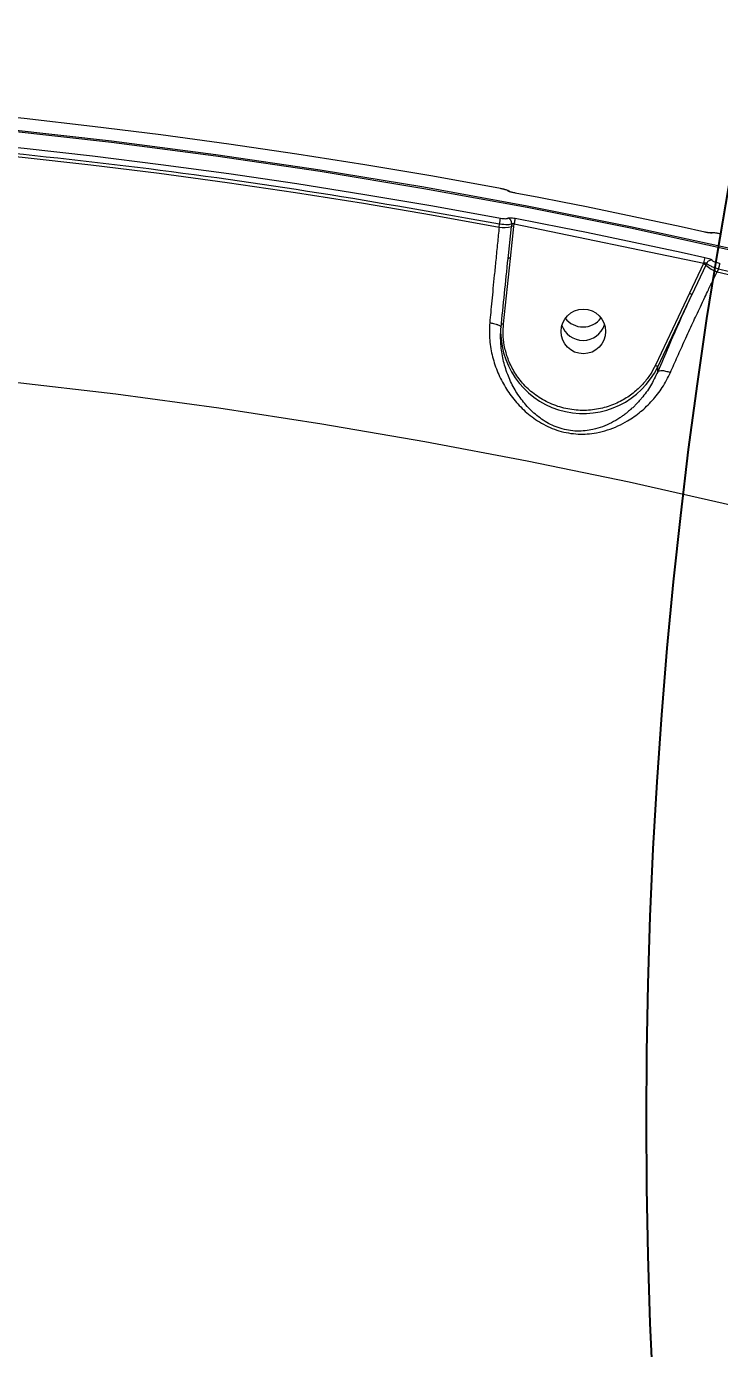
# Model space of a CAD drawing. Header units: millimetres. Extents: x -5609 to 5139, y -3980 to 3221.
# Drawn here: x 1417.8 to 1556.5, y 390.2 to 654.7 of the extents above; entities that cross this region are included whole.
import ezdxf

# ---------------------------------------------------------------- set-up
doc = ezdxf.new("R2010")
doc.units = ezdxf.units.MM
for name, color, linetype in [('DIKOM_ОБЪЕКТ', 7, 'Continuous'), ('DIKOM_РАЗМЕР_ЗОНА', 7, 'Continuous'), ('DIKOM_РАЗМЕР_ОБЪЕКТА', 7, 'Continuous')]:
    doc.layers.add(name, color=color, linetype=linetype)
doc.styles.add('style1', font='arial.ttf', dxfattribs={"width": 0.8})
doc.dimstyles.new('1-50', dxfattribs={"dimtxt": 300, "dimasz": 200, "dimexe": 100, "dimexo": 0, "dimgap": 100, "dimtad": 1, "dimtxsty": 'style1', "dimcen": 200, "dimclrd": 7, "dimclre": 7, "dimclrt": 7, "dimadec": 1, "dimazin": 2, "dimtfac": 1, "dimtmove": 0, "dimatfit": 2, "dimfxl": 0, "dimlwd": 25, "dimlwe": 18, "dimarcsym": 0})

# ---------------------------------------------------------------- blocks, each defined once
blk = doc.blocks.new('A$Cc336a1e3')
at = {"color": 7, "linetype": 'Continuous', "lineweight": 15}
for p, q in [((4332.54, 1887.5), (4332.61, 1888.15)), ((4334.83, 1881.24), (4335.48, 1887.63)), ((4335.05, 1888.19), (4334.99, 1887.61)), ((4335.48, 1887.63), (4335.53, 1888.13)), ((4335.53, 1888.13), (4373.5, 1880.31)), ((4333.41, 1868.15), (4334.83, 1881.24)), ((4334.33, 1881.2), (4334.39, 1881.81)), ((4373.44, 1880.19), (4370.6, 1874.27)), ((4373.89, 1879.91), (4371.06, 1873.97)), ((4373.5, 1880.31), (4373.44, 1880.19)), ((4373.89, 1879.91), (4374.06, 1880.27)), ((4376.41, 1879.13), (4376.13, 1878.52)), ((4370.6, 1874.27), (4363.8, 1859.85)), ((4364.26, 1859.56), (4371.06, 1873.97)), ((4332.9, 1865.22), (4332.9, 1865.53)), ((4364.26, 1858.55), (4364.26, 1859.56))]:
    blk.add_line(p, q, dxfattribs=at)
at = {"color": 8, "linetype": 'Continuous', "lineweight": 15}
blk.add_line((4334.39, 1881.81), (4334.99, 1887.61), dxfattribs=at)
at = {"color": 7, "linetype": 'Continuous', "lineweight": 15, "flags": 128}
for points in [[(4108, 1913.69), (4129.05, 1913.5), (4150.1, 1912.94), (4171.13, 1912.02), (4192.15, 1910.74), (4213.13, 1909.1), (4234.09, 1907.1), (4255.01, 1904.75), (4275.88, 1902.03), (4296.7, 1898.96), (4317.46, 1895.53), (4338.16, 1891.75), (4358.79, 1887.61), (4379.35, 1883.12)], [(4379.35, 1882.77), (4358.79, 1887.26), (4338.16, 1891.4), (4317.46, 1895.18), (4296.7, 1898.61), (4275.88, 1901.68), (4255.01, 1904.4), (4234.09, 1906.76), (4213.13, 1908.75), (4192.15, 1910.39), (4171.13, 1911.67), (4150.1, 1912.59), (4129.05, 1913.15), (4108, 1913.35)], [(4332.79, 1895.2), (4319.25, 1897.66), (4305.69, 1899.96), (4292.09, 1902.11), (4278.47, 1904.11), (4264.83, 1905.96), (4251.17, 1907.65), (4237.5, 1909.19), (4223.8, 1910.57)], [(4223.8, 1904.66), (4237.5, 1903.27), (4251.17, 1901.73), (4264.83, 1900.04), (4278.47, 1898.19), (4292.09, 1896.19), (4305.69, 1894.04), (4319.25, 1891.74), (4332.79, 1889.29)], [(4223.41, 1902.89), (4237.12, 1901.5), (4250.82, 1899.96), (4264.49, 1898.27), (4278.15, 1896.42), (4291.79, 1894.42), (4305.4, 1892.27), (4318.98, 1889.96), (4332.54, 1887.5)], [(4335.72, 1894.31), (4335.72, 1894.32), (4335.71, 1894.32)], [(4373.72, 1886.48), (4368.98, 1887.53), (4364.24, 1888.55), (4359.5, 1889.56), (4354.75, 1890.55), (4350, 1891.52), (4345.24, 1892.47), (4340.48, 1893.4), (4335.72, 1894.31)], [(4335.72, 1889.26), (4340.48, 1888.35), (4345.24, 1887.42), (4350, 1886.47), (4354.75, 1885.5), (4359.5, 1884.51), (4364.24, 1883.5), (4368.98, 1882.48), (4373.72, 1881.43)], [(4376.63, 1886.17), (4376.63, 1886.18), (4376.62, 1886.17)], [(4376.13, 1878.52), (4389.61, 1875.41), (4403.05, 1872.14), (4416.46, 1868.72), (4429.82, 1865.16), (4443.15, 1861.44), (4456.42, 1857.57), (4469.66, 1853.55), (4482.84, 1849.38)], [(4378.85, 1831.83), (4358.52, 1836.43), (4338.12, 1840.68), (4317.64, 1844.56), (4297.09, 1848.08), (4276.48, 1851.24), (4255.82, 1854.04), (4235.11, 1856.47), (4214.36, 1858.54), (4193.58, 1860.25), (4172.77, 1861.59)]]:
    blk.add_lwpolyline(points, dxfattribs=at)
at = {"color": 7, "linetype": 'Continuous', "lineweight": 15}
blk.add_circle((4349.38, 1866.61), 4.46, dxfattribs=at)
for centre, radius, start, end in [((4319.09, 1890.96), 13.81, 348.2737, 353.0412), ((4334.04, 1888.28), 1.02, 354.5339, 77.43), ((4333.55, 1892.55), 5.14, 258.644, 286.2461), ((4335.28, 1886.62), 1.03, 78.6276, 106.2741), ((4362.23, 1883.09), 11.61, 346.1088, 351.782), ((4378.66, 1885.12), 7.07, 227.5028, 248.9468), ((4370.26, 1873.24), 1.08, 42.5207, 71.4909), ((4349.33, 1869.35), 4.52, 198.3749, 341.6251), ((4349.33, 1869.35), 4.52, 198.3738, 341.6262), ((4349.33, 1872.06), 4.54, 218.0153, 321.9847)]:
    blk.add_arc(centre, radius, start, end, dxfattribs=at)
at = {"color": 8, "linetype": 'Continuous', "lineweight": 15}
for centre, radius, start, end in [((4374.94, 1885.38), 0.982, 76.0793, 104.0502), ((4349.36, 1866.72), 16.53, 180.7835, 334.3254)]:
    blk.add_arc(centre, radius, start, end, dxfattribs=at)
at = {"color": 7, "linetype": 'Continuous', "lineweight": 15}
for points, knots in [([(4223.7, 1903.51), (4235.86, 1902.24), (4260.18, 1899.69), (4296.51, 1894.57), (4320.57, 1890.29), (4332.61, 1888.15)], [0, 0, 0, 0, 0.333328, 0.666673, 1, 1, 1, 1]), ([(4334.65, 1894.59), (4334.6, 1894.63), (4334.46, 1894.73), (4334.07, 1894.89), (4333.49, 1895.06), (4333.03, 1895.16), (4332.79, 1895.21)], [0, 0, 0, 0, 0.139109, 0.406021, 0.691416, 1, 1, 1, 1]), ([(4334.26, 1894.76), (4334.21, 1894.79), (4334.12, 1894.86), (4333.77, 1894.98), (4333.31, 1895.1), (4332.97, 1895.17), (4332.79, 1895.2)], [0, 0, 0, 0, 0.250192, 0.500265, 0.750189, 1, 1, 1, 1]), ([(4335.72, 1894.31), (4335.55, 1894.35), (4335.2, 1894.42), (4334.75, 1894.54), (4334.4, 1894.66), (4334.3, 1894.73), (4334.26, 1894.76)], [0, 0, 0, 0, 0.249776, 0.499696, 0.749704, 1, 1, 1, 1]), ([(4335.71, 1894.32), (4335.57, 1894.34), (4335.3, 1894.39), (4334.99, 1894.46), (4334.8, 1894.5), (4334.78, 1894.5), (4334.78, 1894.5)], [0, 0, 0, 0, 0.285377, 0.551988, 0.800795, 1, 1, 1, 1]), ([(4332.79, 1889.29), (4332.97, 1889.26), (4333.31, 1889.2), (4333.77, 1889.17), (4334.12, 1889.2), (4334.21, 1889.25), (4334.26, 1889.28)], [0, 0, 0, 0, 0.249906, 0.499824, 0.749876, 1, 1, 1, 1]), ([(4334.26, 1889.28), (4334.3, 1889.3), (4334.4, 1889.36), (4334.75, 1889.38), (4335.2, 1889.35), (4335.55, 1889.29), (4335.72, 1889.26)], [0, 0, 0, 0, 0.250121, 0.500152, 0.750075, 1, 1, 1, 1]), ([(4335.72, 1889.26), (4335.72, 1889.23), (4335.71, 1889.15), (4335.67, 1888.86), (4335.6, 1888.5), (4335.56, 1888.25), (4335.53, 1888.13)], [0, 0, 0, 0, 0.240481, 0.5, 0.759428, 1, 1, 1, 1]), ([(4332.54, 1887.5), (4332.43, 1886.44), (4332.2, 1884.24), (4331.88, 1881.01), (4331.58, 1877.97), (4331.31, 1875.25), (4331.07, 1872.77), (4330.85, 1870.48), (4330.71, 1869.04), (4330.65, 1868.35)], [0, 0, 0, 0, 0.166916, 0.343411, 0.499294, 0.637444, 0.766946, 0.887796, 1, 1, 1, 1]), ([(4332.61, 1888.15), (4332.91, 1888.11), (4333.49, 1888.04), (4334.24, 1888.01), (4334.82, 1888.05), (4334.97, 1888.14), (4335.05, 1888.19)], [0, 0, 0, 0, 0.263701, 0.499706, 0.750638, 1, 1, 1, 1]), ([(4335.05, 1888.19), (4335.07, 1888.2), (4335.1, 1888.22), (4335.18, 1888.21), (4335.22, 1888.21)], [0, 0, 0, 0, 0.495797, 1, 1, 1, 1]), ([(4335.22, 1888.21), (4335.26, 1888.2), (4335.36, 1888.19), (4335.47, 1888.15), (4335.53, 1888.13)], [0, 0, 0, 0, 0.465055, 1, 1, 1, 1]), ([(4374.25, 1886.38), (4374.23, 1886.38), (4374.16, 1886.4), (4373.97, 1886.43), (4373.8, 1886.47), (4373.71, 1886.49)], [0, 0, 0, 0, 0.108481, 0.53853, 1, 1, 1, 1]), ([(4375.18, 1886.33), (4375.13, 1886.32), (4375.04, 1886.29), (4374.69, 1886.31), (4374.24, 1886.37), (4373.89, 1886.45), (4373.72, 1886.48)], [0, 0, 0, 0, 0.250141, 0.500079, 0.75002, 1, 1, 1, 1]), ([(4376.62, 1886.17), (4376.38, 1886.22), (4375.92, 1886.32), (4375.3, 1886.39), (4374.98, 1886.36), (4374.83, 1886.34)], [0, 0, 0, 0, 0.357718, 0.696271, 1, 1, 1, 1]), ([(4376.63, 1886.17), (4376.46, 1886.21), (4376.11, 1886.28), (4375.66, 1886.34), (4375.31, 1886.37), (4375.22, 1886.34), (4375.18, 1886.33)], [0, 0, 0, 0, 0.250027, 0.500001, 0.749947, 1, 1, 1, 1]), ([(4332.92, 1867.35), (4333.14, 1869.62), (4333.6, 1874.16), (4334.09, 1878.86), (4334.33, 1881.2)], [0, 0, 0, 0, 0.500723, 1, 1, 1, 1]), ([(4334.83, 1881.24), (4334.77, 1881.24), (4334.67, 1881.25), (4334.55, 1881.25), (4334.47, 1881.25), (4334.41, 1881.24), (4334.35, 1881.23), (4334.34, 1881.21), (4334.33, 1881.2)], [0, 0, 0, 0, 0.239274, 0.368379, 0.499842, 0.631693, 0.76054, 1, 1, 1, 1]), ([(4373.72, 1881.43), (4373.89, 1881.39), (4374.24, 1881.31), (4374.69, 1881.15), (4375.04, 1880.98), (4375.13, 1880.89), (4375.18, 1880.85)], [0, 0, 0, 0, 0.249896, 0.499821, 0.749798, 1, 1, 1, 1]), ([(4375.18, 1880.85), (4375.07, 1880.86), (4374.85, 1880.88), (4374.52, 1880.76), (4374.23, 1880.56), (4374.12, 1880.37), (4374.06, 1880.27)], [0, 0, 0, 0, 0.242755, 0.500059, 0.757316, 1, 1, 1, 1]), ([(4375.18, 1880.85), (4375.22, 1880.8), (4375.31, 1880.71), (4375.66, 1880.54), (4376.11, 1880.38), (4376.46, 1880.29), (4376.63, 1880.25)], [0, 0, 0, 0, 0.250253, 0.500205, 0.750095, 1, 1, 1, 1]), ([(4366.81, 1858.39), (4367.27, 1859.45), (4368.2, 1861.57), (4369.71, 1864.91), (4370.98, 1867.69), (4372.02, 1869.93), (4372.82, 1871.62), (4373.62, 1873.32), (4374.49, 1875.14), (4375.3, 1876.83), (4375.88, 1878.02), (4376.13, 1878.52)], [0, 0, 0, 0, 0.162938, 0.328004, 0.500246, 0.573839, 0.656941, 0.749553, 0.822718, 0.924849, 1, 1, 1, 1]), ([(4373.44, 1880.19), (4373.49, 1880.16), (4373.6, 1880.11), (4373.74, 1880.03), (4373.85, 1879.96), (4373.88, 1879.92), (4373.89, 1879.91)], [0, 0, 0, 0, 0.242212, 0.500028, 0.757801, 1, 1, 1, 1]), ([(4373.5, 1880.31), (4373.57, 1880.31), (4373.7, 1880.33), (4373.88, 1880.33), (4373.99, 1880.31), (4374.04, 1880.29), (4374.06, 1880.28), (4374.06, 1880.27)], [0, 0, 0, 0, 0.266994, 0.523244, 0.771573, 0.887855, 1, 1, 1, 1]), ([(4374.06, 1880.27), (4374.13, 1880.2), (4374.28, 1880.04), (4374.84, 1879.73), (4375.57, 1879.4), (4376.13, 1879.22), (4376.41, 1879.13)], [0, 0, 0, 0, 0.245844, 0.502195, 0.75161, 1, 1, 1, 1]), ([(4376.63, 1880.25), (4376.63, 1880.21), (4376.62, 1880.13), (4376.57, 1879.85), (4376.49, 1879.5), (4376.44, 1879.25), (4376.41, 1879.13)], [0, 0, 0, 0, 0.240532, 0.49999, 0.759372, 1, 1, 1, 1]), ([(4376.41, 1879.13), (4388.36, 1876.32), (4412.26, 1870.71), (4447.78, 1861.01), (4471.2, 1853.7), (4482.91, 1850.04)], [0, 0, 0, 0, 0.33333, 0.666674, 1, 1, 1, 1]), ([(4371.06, 1873.97), (4370.26, 1872.23), (4368.67, 1868.73), (4366.38, 1863.53), (4364.96, 1860.21), (4364.26, 1858.55)], [0, 0, 0, 0, 0.33298, 0.667448, 1, 1, 1, 1]), ([(4330.65, 1868.35), (4330.61, 1867.18), (4330.53, 1864.84), (4331.15, 1861.48), (4332.21, 1858.31), (4333.73, 1855.37), (4335.65, 1852.69), (4338.02, 1850.27), (4340.44, 1848.52), (4342.68, 1847.38), (4344.51, 1846.71), (4346.42, 1846.26), (4348.34, 1846.06), (4350.23, 1846.08), (4352.21, 1846.34), (4354.27, 1846.87), (4356.32, 1847.68), (4358.56, 1848.85), (4360.89, 1850.5), (4363.22, 1852.74), (4365.27, 1855.33), (4366.29, 1857.37), (4366.81, 1858.39)], [0, 0, 0, 0, 0.061028, 0.122223, 0.183666, 0.245487, 0.307598, 0.369819, 0.433521, 0.466862, 0.498205, 0.530693, 0.563164, 0.594249, 0.627588, 0.669739, 0.711896, 0.753656, 0.815791, 0.877564, 0.938677, 1, 1, 1, 1]), ([(4330.65, 1868.35), (4330.91, 1868.31), (4331.37, 1868.24), (4331.88, 1868.1), (4332.16, 1868.01), (4332.27, 1867.96), (4332.3, 1867.95), (4332.3, 1867.95), (4332.3, 1867.94), (4332.3, 1867.94), (4332.54, 1867.83), (4332.85, 1867.66), (4332.9, 1867.45), (4332.92, 1867.35)], [0, 0, 0, 0, 0.208185, 0.368042, 0.466949, 0.492117, 0.498545, 0.500255, 0.50072, 0.500863, 0.500957, 0.758171, 1, 1, 1, 1]), ([(4332.92, 1868.12), (4332.92, 1868.13), (4332.94, 1868.15), (4333.05, 1868.16), (4333.22, 1868.17), (4333.35, 1868.16), (4333.41, 1868.15)], [0, 0, 0, 0, 0.249894, 0.500003, 0.750045, 1, 1, 1, 1]), ([(4363.8, 1859.85), (4363.48, 1859.25), (4362.81, 1857.97), (4361.41, 1856.16), (4359.62, 1854.41), (4357.36, 1852.85), (4354.67, 1851.62), (4351.61, 1850.87), (4348.33, 1850.74), (4345.03, 1851.28), (4341.91, 1852.49), (4339.17, 1854.27), (4336.94, 1856.46), (4335.27, 1858.88), (4334.16, 1861.36), (4333.53, 1863.78), (4333.28, 1866.04), (4333.37, 1867.47), (4333.41, 1868.15)], [0, 0, 0, 0, 0.04636, 0.097611, 0.153947, 0.215357, 0.281537, 0.35181, 0.425102, 0.499999, 0.574899, 0.648187, 0.718461, 0.784643, 0.846055, 0.902391, 0.953639, 1, 1, 1, 1]), ([(4332.84, 1865.05), (4332.83, 1865.51), (4332.82, 1866.31), (4332.88, 1867.13), (4332.91, 1867.48)], [0, 0, 0, 0, 0.569739, 1, 1, 1, 1]), ([(4332.92, 1867.35), (4332.92, 1867.35), (4332.92, 1867.35), (4332.92, 1867.35), (4332.92, 1867.35)], [0, 0, 0, 0, 0.469606, 1, 1, 1, 1]), ([(4363.8, 1859.85), (4363.86, 1859.82), (4363.98, 1859.76), (4364.13, 1859.68), (4364.24, 1859.6), (4364.25, 1859.57), (4364.26, 1859.56)], [0, 0, 0, 0, 0.250077, 0.500092, 0.749872, 1, 1, 1, 1]), ([(4364.26, 1858.55), (4364.35, 1858.63), (4364.54, 1858.79), (4364.96, 1858.82), (4365.21, 1858.8), (4365.24, 1858.8), (4365.37, 1858.79), (4365.65, 1858.75), (4366.16, 1858.63), (4366.57, 1858.48), (4366.81, 1858.39)], [0, 0, 0, 0, 0.241485, 0.499323, 0.500538, 0.509988, 0.536314, 0.635708, 0.793989, 1, 1, 1, 1]), ([(4364.26, 1858.55), (4364.26, 1858.55), (4364.26, 1858.55), (4364.26, 1858.55), (4364.26, 1858.55)], [0, 0, 0, 0, 0.473441, 1, 1, 1, 1])]:
    blk.add_open_spline(points, degree=3, knots=knots, dxfattribs=at)
at = {"color": 8, "linetype": 'Continuous', "lineweight": 15}
for points, knots in [([(4334.26, 1894.76), (4334.37, 1894.73), (4334.57, 1894.69), (4334.7, 1894.55), (4334.76, 1894.49)], [0, 0, 0, 0, 0.601435, 1, 1, 1, 1]), ([(4373.72, 1886.48), (4373.72, 1886.5), (4373.72, 1886.51), (4373.7, 1886.45), (4373.69, 1886.44)], [0, 0, 0, 0, 0.859171, 1, 1, 1, 1]), ([(4364.26, 1858.55), (4363.8, 1857.59), (4362.88, 1855.66), (4361.53, 1853.83), (4360.56, 1852.69), (4360.05, 1852.14), (4359.52, 1851.61), (4359.15, 1851.27), (4358.92, 1851.05), (4358.74, 1850.9), (4358.47, 1850.66), (4358.15, 1850.4), (4357.75, 1850.09), (4357.28, 1849.73), (4356.35, 1849.09), (4355.04, 1848.32), (4353.24, 1847.52), (4351.48, 1846.99), (4349.76, 1846.71), (4348.12, 1846.64), (4346.42, 1846.8), (4344.73, 1847.2), (4343.14, 1847.82), (4341.2, 1848.88), (4339.54, 1850.18), (4338.13, 1851.62), (4337.16, 1852.77), (4336.29, 1853.99), (4335.51, 1855.27), (4334.82, 1856.62), (4334.22, 1858.04), (4333.72, 1859.49), (4333.21, 1861.49), (4332.85, 1863.37), (4332.89, 1864.85), (4332.9, 1865.22)], [0, 0, 0, 0, 0.065515, 0.13095, 0.147255, 0.164715, 0.180499, 0.197623, 0.198634, 0.201931, 0.21364, 0.222782, 0.23018, 0.247962, 0.263126, 0.307485, 0.351254, 0.394127, 0.4263, 0.458097, 0.489496, 0.520786, 0.552332, 0.584361, 0.649323, 0.68183, 0.714428, 0.747227, 0.780317, 0.813431, 0.84637, 0.881061, 0.912195, 0.97764, 1, 1, 1, 1])]:
    blk.add_open_spline(points, degree=3, knots=knots, dxfattribs=at)
blk = doc.blocks.new('*D2')
at = {"layer": 'Defpoints', "color": 0, "transparency": 16777216}
for p in [(-5158.5, 3221.44), (639.33, 3221.44), (2080.28, -2772.9)]:
    blk.add_point(p, dxfattribs=at)
at = {"layer": 'DIKOM_РАЗМЕР_ЗОНА', "color": 7, "lineweight": 18, "transparency": 16777216}
for p, q in [((639.33, 3221.44), (-5258.5, 3221.44)), ((2080.28, -2772.9), (-5258.5, -2772.9))]:
    blk.add_line(p, q, dxfattribs=at)
at = {"layer": 'DIKOM_РАЗМЕР_ЗОНА', "color": 7, "lineweight": 25, "transparency": 16777216}
blk.add_line((-5158.5, -2572.9), (-5158.5, 3021.44), dxfattribs=at)
at = {"layer": 'DIKOM_РАЗМЕР_ЗОНА', "color": 7, "transparency": 16777216}
for points in [[(-5191.83, 3021.44), (-5125.17, 3021.44), (-5158.5, 3221.44)], [(-5191.83, -2572.9), (-5125.17, -2572.9), (-5158.5, -2772.9)]]:
    blk.add_solid(points, dxfattribs=at)
at = {"layer": 'DIKOM_РАЗМЕР_ЗОНА', "color": 7, "transparency": 16777216, "insert": (-5411.67, 224.27), "char_height": 300, "attachment_point": 5, "rotation": 90, "style": 'style1'}
blk.add_mtext('6000', dxfattribs=at)

msp = doc.modelspace()

# ---------------------------------------------------------------- linework, layer by layer
at = {"layer": 'DIKOM_РАЗМЕР_ОБЪЕКТА'}
msp.add_circle((2594.5, 436), 1052.678, dxfattribs=at)

# ---------------------------------------------------------------- block references
at = {"layer": 'DIKOM_ОБЪЕКТ'}
msp.add_blockref('A$Cc336a1e3', (-2820.166, -1272.903), dxfattribs=at)

# ---------------------------------------------------------------- dimensions: what is measured, and where the dimension line sits
at = {"layer": 'DIKOM_РАЗМЕР_ЗОНА'}
dim = msp.add_linear_dim(base=(-5158.5, 3221.444), p1=(2080.276, -2772.903), p2=(639.334, 3221.444), angle=90, text='6000', dimstyle='1-50', dxfattribs=at)
dim.commit()
dim.dimension.update_dxf_attribs({"geometry": '*D2', "text_midpoint": (-5158.5, 224.27), "dimtype": 160})

doc.saveas('drawing.dxf')
